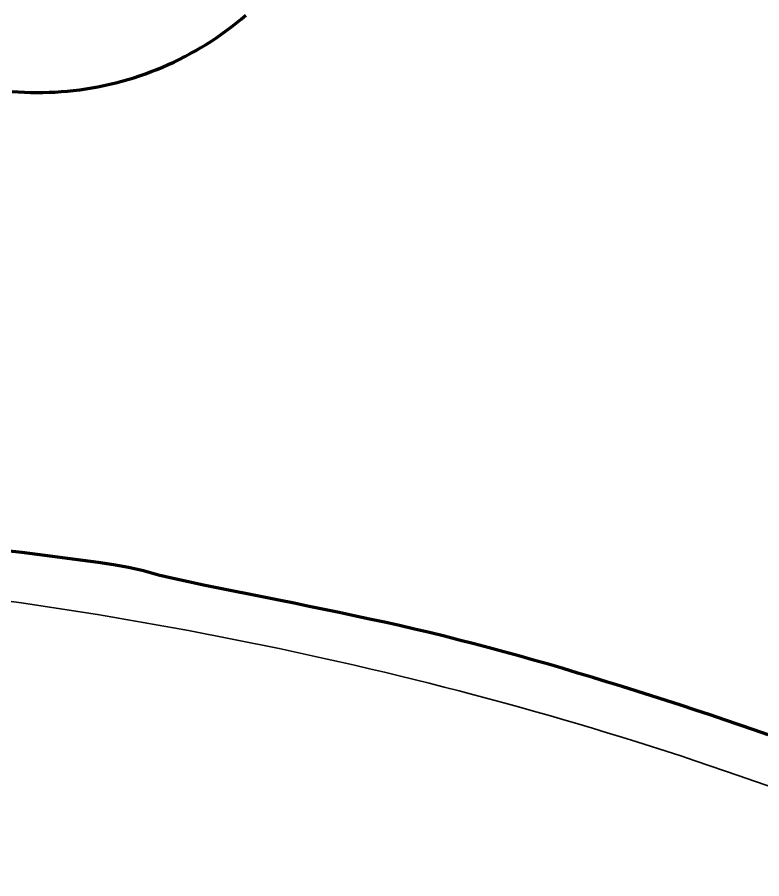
# Model space of a CAD drawing. Header units: millimetres. Extents: x 0 to 2208, y 0 to 420.
# Drawn here: x 817.01 to 841.23, y 279.16 to 307.2 of the extents above; entities that cross this region are included whole.
import ezdxf

# ---------------------------------------------------------------- set-up
doc = ezdxf.new("R2010")
doc.units = ezdxf.units.MM
doc.linetypes.add('IRAM-E-TRAZOS', pattern=[5, 4, -1])
for name, color, linetype, lineweight in [('01-VISIBLE', 7, 'CONTINUOUS', 70), ('02-OCULTA', 4, 'IRAM-E-TRAZOS', 35), ('08-FINA', 5, 'CONTINUOUS', 18)]:
    doc.layers.add(name, color=color, linetype=linetype, lineweight=lineweight)

msp = doc.modelspace()

# ---------------------------------------------------------------- linework, layer by layer
at = {"layer": '01-VISIBLE'}
for points in [[(816.847, 304.777), (817.046, 304.764), (817.246, 304.753), (817.446, 304.747), (817.646, 304.745), (817.847, 304.747), (818.047, 304.752), (818.246, 304.761), (818.446, 304.774), (818.646, 304.791), (818.845, 304.812), (819.043, 304.836), (819.241, 304.865), (819.439, 304.897), (819.636, 304.933), (819.832, 304.973), (820.027, 305.016), (820.221, 305.064), (820.415, 305.115), (820.607, 305.169), (820.799, 305.228), (820.989, 305.29), (821.178, 305.356), (821.366, 305.425), (821.552, 305.498), (821.737, 305.575), (821.92, 305.655), (822.102, 305.738), (822.282, 305.825), (822.461, 305.916), (822.637, 306.01), (822.812, 306.107), (822.985, 306.208), (823.156, 306.312), (823.325, 306.419), (823.492, 306.53), (823.657, 306.643), (823.819, 306.76), (823.979, 306.88), (824.137, 307.003), (824.293, 307.129), (824.446, 307.258)], [(841.444, 283.843), (840.971, 284.008), (840.498, 284.171), (840.023, 284.331), (839.548, 284.49), (839.073, 284.648), (838.597, 284.804), (838.12, 284.958), (837.643, 285.111), (837.166, 285.262), (836.688, 285.412), (836.21, 285.561), (835.731, 285.708), (835.252, 285.853), (834.772, 285.997), (834.291, 286.138), (833.81, 286.277), (833.328, 286.413), (832.845, 286.546), (832.362, 286.677), (831.877, 286.804), (831.392, 286.928), (830.906, 287.05), (830.419, 287.168), (829.932, 287.283), (829.444, 287.396), (828.955, 287.505), (828.466, 287.612), (827.976, 287.718), (827.486, 287.821), (826.996, 287.923), (826.505, 288.024), (826.014, 288.124), (825.523, 288.223), (825.032, 288.322), (824.541, 288.42), (824.05, 288.519), (823.559, 288.618), (823.068, 288.718), (822.578, 288.82), (822.088, 288.926), (821.601, 289.043), (821.12, 289.182), (820.631, 289.29), (820.137, 289.372), (819.642, 289.446), (819.146, 289.515), (818.649, 289.581), (818.153, 289.646), (817.656, 289.711), (817.159, 289.774), (816.662, 289.836)]]:
    msp.add_lwpolyline(points, dxfattribs=at)
at = {"layer": '02-OCULTA'}
msp.add_lwpolyline([(816.65, 288.208), (817.146, 288.137), (817.642, 288.064), (818.137, 287.99), (818.632, 287.913), (819.127, 287.835), (819.622, 287.754), (820.116, 287.672), (820.61, 287.588), (821.104, 287.503), (821.597, 287.415), (822.09, 287.326), (822.583, 287.235), (823.075, 287.141), (823.567, 287.047), (824.058, 286.95), (824.55, 286.851), (825.041, 286.751), (825.531, 286.648), (826.021, 286.544), (826.511, 286.438), (827, 286.33), (827.489, 286.22), (827.977, 286.108), (828.465, 285.994), (828.953, 285.879), (829.44, 285.761), (829.926, 285.642), (830.412, 285.52), (830.898, 285.397), (831.383, 285.272), (831.868, 285.145), (832.352, 285.015), (832.835, 284.884), (833.318, 284.751), (833.801, 284.616), (834.283, 284.479), (834.764, 284.34), (835.245, 284.199), (835.725, 284.056), (836.205, 283.911), (836.684, 283.764), (837.162, 283.615), (837.64, 283.464), (838.117, 283.311), (838.593, 283.155), (839.069, 282.998), (839.544, 282.839), (840.018, 282.677), (840.492, 282.514), (840.965, 282.348), (841.437, 282.181)], dxfattribs=at)
at = {"layer": '08-FINA'}
msp.add_circle((816.667, 325.75), 65.25, dxfattribs=at)

doc.saveas('drawing.dxf')
